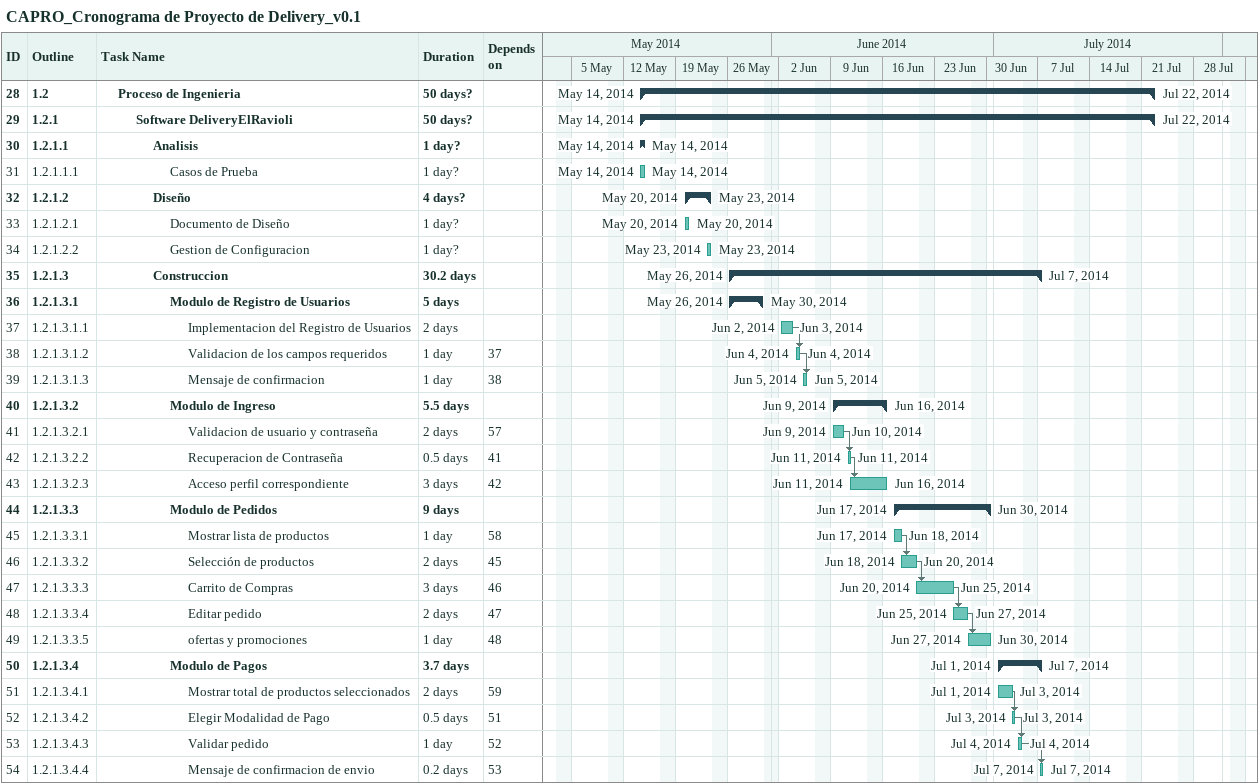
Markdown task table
CAPRO_Cronograma de Proyecto de Delivery_v0.1

| ID | WBS | Task | Duration | Start | Finish | Predecessors |
|---|---|---|---|---|---|---|
| 28 | 1.2 | **Proceso de Ingenieria** | 50d? | 2014-05-14 | 2014-07-22 |  |
| 29 | 1.2.1 | **Software DeliveryElRavioli** | 50d? | 2014-05-14 | 2014-07-22 |  |
| 30 | 1.2.1.1 | **Analisis** | 1d? | 2014-05-14 | 2014-05-14 |  |
| 31 | 1.2.1.1.1 | Casos de Prueba | 1d? | 2014-05-14 | 2014-05-14 |  |
| 32 | 1.2.1.2 | **Diseño** | 4d? | 2014-05-20 | 2014-05-23 |  |
| 33 | 1.2.1.2.1 | Documento de Diseño | 1d? | 2014-05-20 | 2014-05-20 |  |
| 34 | 1.2.1.2.2 | Gestion de Configuracion | 1d? | 2014-05-23 | 2014-05-23 |  |
| 35 | 1.2.1.3 | **Construccion** | 30.2d | 2014-05-26 | 2014-07-07 |  |
| 36 | 1.2.1.3.1 | **Modulo de Registro de Usuarios** | 5d | 2014-05-26 | 2014-05-30 |  |
| 37 | 1.2.1.3.1.1 | Implementacion del Registro de Usuarios | 2d | 2014-06-02 | 2014-06-03 |  |
| 38 | 1.2.1.3.1.2 | Validacion de los campos requeridos | 1d | 2014-06-04 | 2014-06-04 | 37 |
| 39 | 1.2.1.3.1.3 | Mensaje de confirmacion | 1d | 2014-06-05 | 2014-06-05 | 38 |
| 40 | 1.2.1.3.2 | **Modulo de Ingreso** | 5.5d | 2014-06-09 | 2014-06-16 |  |
| 41 | 1.2.1.3.2.1 | Validacion de usuario y contraseña | 2d | 2014-06-09 | 2014-06-10 | 57 |
| 42 | 1.2.1.3.2.2 | Recuperacion de Contraseña | 0.5d | 2014-06-11 | 2014-06-11 | 41 |
| 43 | 1.2.1.3.2.3 | Acceso perfil correspondiente | 3d | 2014-06-11 | 2014-06-16 | 42 |
| 44 | 1.2.1.3.3 | **Modulo de Pedidos** | 9d | 2014-06-17 | 2014-06-30 |  |
| 45 | 1.2.1.3.3.1 | Mostrar lista de productos | 1d | 2014-06-17 | 2014-06-18 | 58 |
| 46 | 1.2.1.3.3.2 | Selección de productos | 2d | 2014-06-18 | 2014-06-20 | 45 |
| 47 | 1.2.1.3.3.3 | Carrito de Compras | 3d | 2014-06-20 | 2014-06-25 | 46 |
| 48 | 1.2.1.3.3.4 | Editar pedido | 2d | 2014-06-25 | 2014-06-27 | 47 |
| 49 | 1.2.1.3.3.5 | ofertas y promociones | 1d | 2014-06-27 | 2014-06-30 | 48 |
| 50 | 1.2.1.3.4 | **Modulo de Pagos** | 3.7d | 2014-07-01 | 2014-07-07 |  |
| 51 | 1.2.1.3.4.1 | Mostrar total de productos seleccionados | 2d | 2014-07-01 | 2014-07-03 | 59 |
| 52 | 1.2.1.3.4.2 | Elegir Modalidad de Pago | 0.5d | 2014-07-03 | 2014-07-03 | 51 |
| 53 | 1.2.1.3.4.3 | Validar pedido | 1d | 2014-07-04 | 2014-07-04 | 52 |
| 54 | 1.2.1.3.4.4 | Mensaje de confirmacion de envio | 0.2d | 2014-07-07 | 2014-07-07 | 53 |
